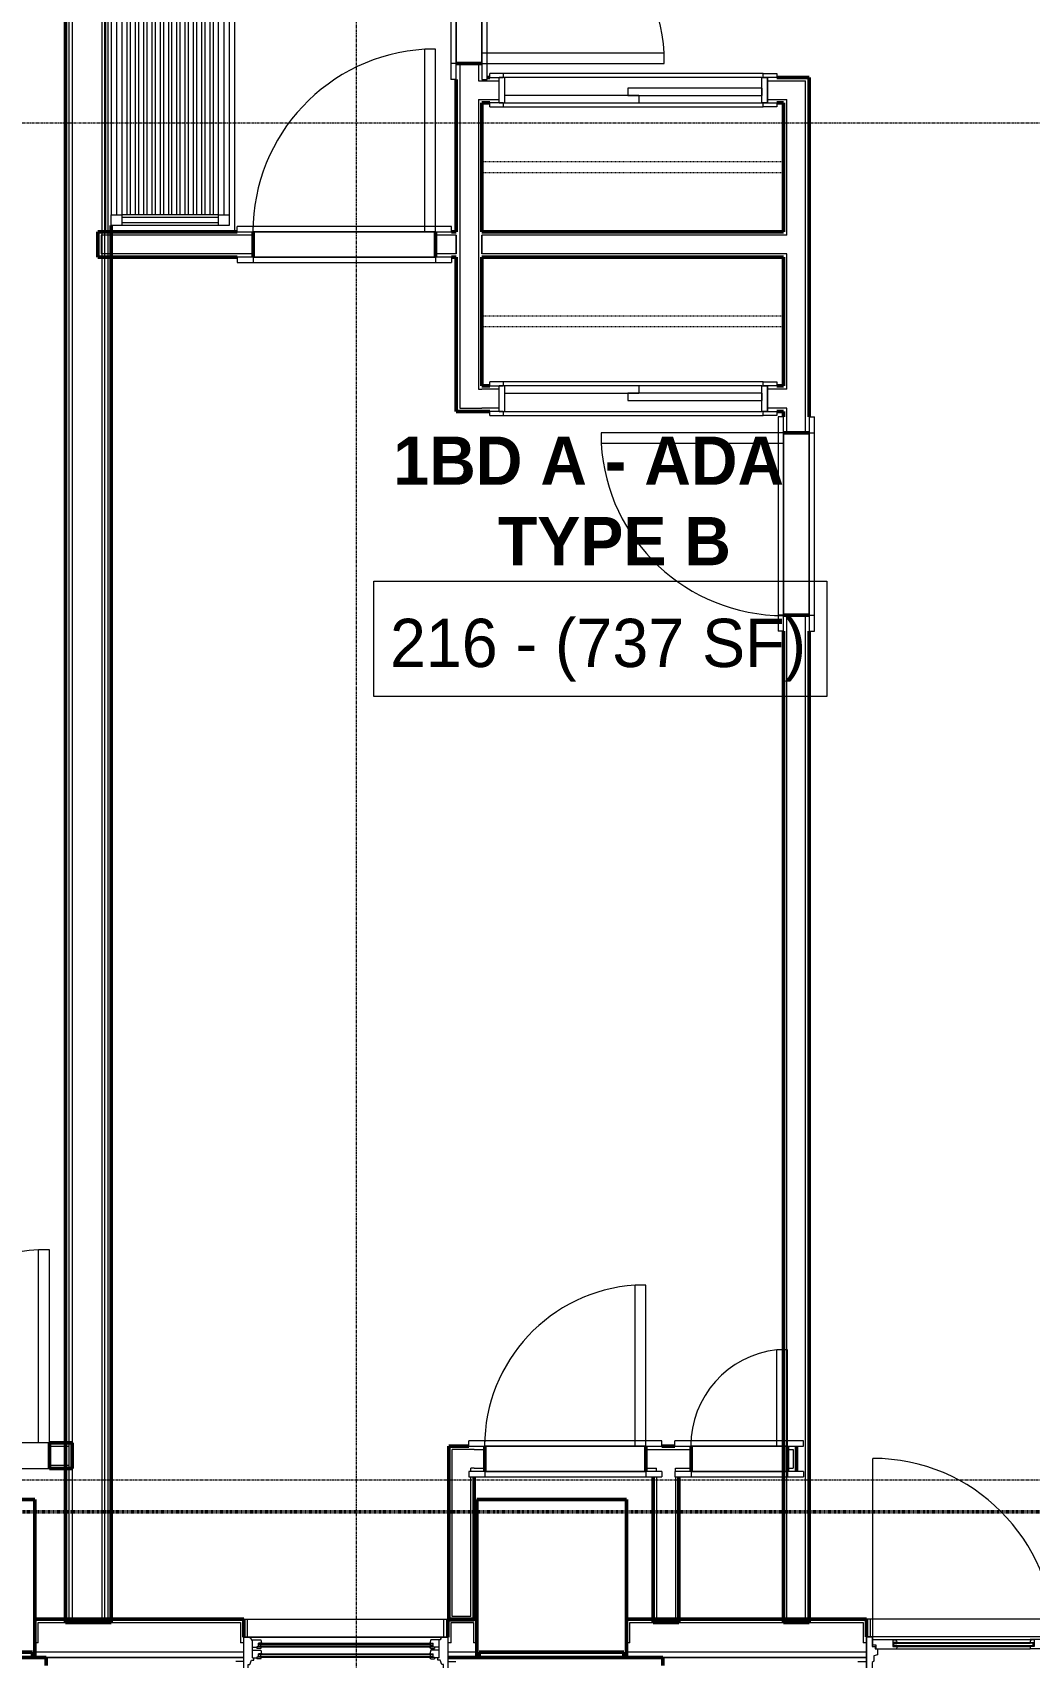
# Model space of a CAD drawing. Header units: inches. Extents: x -4218 to -1830, y 9767 to 12426.
# Drawn here: x -3214.8 to -3028.8, y 11249.1 to 11552.1 of the extents above; entities that cross this region are included whole.
import ezdxf

# ---------------------------------------------------------------- set-up
doc = ezdxf.new("R2010")
doc.units = ezdxf.units.IN
doc.header["$MEASUREMENT"] = 0
for name, pattern in [('Dash', [0.25, 0.125, -0.125]), ('Dash 1_16_', [0.125, 0.0625, -0.0625]), ('Grid Line 1_2_', [0.875, 0.5, -0.125, 0.125, -0.125])]:
    doc.linetypes.add(name, pattern=pattern)
for name, color, linetype, lineweight in [('0-1', 7, 'Continuous', 5), ('0-2', 10, 'Continuous', 9), ('A-AREA-IDEN', 2, 'Continuous', 9), ('A-DOOR-1', 10, 'Continuous', 9), ('A-DOOR-2', 50, 'Continuous', 20), ('A-DOOR-5', 31, 'Continuous', 9), ('A-DOOR-6', 31, 'Continuous', 20), ('A-DOOR-FRAM', 31, 'Continuous', 9), ('A-DOOR-FRAM-1', 10, 'Continuous', 9), ('A-DOOR-FRAM-2', 252, 'Continuous', 9), ('A-DOOR-FRAM-4', 31, 'Continuous', 20), ('A-DOOR-GLAZ', 31, 'Continuous', 9), ('A-GENM', 5, 'Continuous', 9), ('A-GENM-6', 5, 'Continuous', 50), ('A-GLAZ-1', 151, 'Continuous', 9), ('A-GLAZ-2', 151, 'Continuous', 20), ('A-WALL', 113, 'Continuous', 13), ('A-WALL-1', 7, 'Continuous', 50), ('A-WALL-2', 250, 'Continuous', 13), ('A-WALL-3', 10, 'Continuous', 9), ('A-WALL-4', 252, 'Continuous', 9), ('A-WALL-5', 253, 'Continuous', 9), ('A-WALL-7', 113, 'Continuous', 9), ('A-WALL-8', 113, 'Continuous', 50), ('C-PROP-LINE-1', 91, 'Dash 1_16_', 50), ('I-WALL-1', 7, 'Continuous', 50), ('Q-CASE-1', 252, 'Continuous', 9), ('Q-CASE-2', 10, 'Continuous', 9), ('Q-CASE-HDLN-1', 10, 'Dash', 9), ('Q-CASE-HDLN-2', 252, 'Dash', 9), ('S-GRID-1', 1, 'Grid Line 1_2_', 9)]:
    doc.layers.add(name, color=color, linetype=linetype, lineweight=lineweight)
doc.styles.add('Century Gothic', font='ufonts.com_century-gothic.ttf', dxfattribs={"height": 9})
doc.styles.add('Century Gothic_B', font='GOTHICB.TTF', dxfattribs={"height": 9})

# ---------------------------------------------------------------- blocks, each defined once
blk = doc.blocks.new('SWING - SINGLE - FLUSH - 2-10 x 6-8 - PRIVACY-3199407-BACKGROUND - RCP - 2ND FLOOR')
at = {"layer": 'A-DOOR-1'}
blk.add_arc((17, 2.37), 34.07, 93.3657, 180, dxfattribs=at)
at = {"layer": 'A-DOOR-2'}
for p, q in [((15, 2.37), (15, 36.38)), ((17, 36.38), (15, 36.38)), ((17, 2.37), (17, 36.38)), ((17, 2.37), (15, 2.37))]:
    blk.add_line(p, q, dxfattribs=at)
at = {"layer": 'A-DOOR-FRAM-1'}
for p, q in [((-17, 3.37), (-20, 3.37)), ((-20, 2.37), (-20, 3.37)), ((17, 3.37), (-17, 3.37)), ((-17, 2.37), (-17, 3.37)), ((20, 3.37), (17, 3.37)), ((17, 2.37), (17, 3.37)), ((20, 2.37), (20, 3.37)), ((-20, 2.37), (-17, 2.37)), ((-17, 2.37), (17, 2.37)), ((17, 2.37), (20, 2.37)), ((-17, -2.38), (-20, -2.38)), ((-20, -2.38), (-20, -3.38)), ((17, -2.38), (-17, -2.38)), ((-17, -2.38), (-17, -3.38)), ((20, -2.38), (17, -2.38)), ((17, -2.38), (17, -3.38)), ((20, -2.38), (20, -3.38)), ((-20, -3.38), (-17, -3.38)), ((-17, -3.38), (17, -3.38)), ((17, -3.38), (20, -3.38))]:
    blk.add_line(p, q, dxfattribs=at)
blk = doc.blocks.new('SLIDING - FLUSH - 4-0 x 6-8-3203584-BACKGROUND - RCP - 2ND FLOOR')
at = {"layer": 'A-DOOR-1'}
for p, q in [((-26.75, 2.25), (-26.75, 3)), ((-24.25, 3), (-26.75, 3)), ((-26.75, 2.25), (-24.25, 2.25)), ((24.25, 3), (-24.25, 3)), ((-24.25, 3), (-24.25, 2.25)), ((1, 2.25), (-24, 2.25)), ((-24, 2.25), (-24, 0.88)), ((-24, 0.88), (1, 0.88)), ((24, 0.88), (-1, 0.88)), ((-1, 0.88), (-1, -0.5)), ((1, 2.25), (1, 0.88)), ((24, 0.88), (24, -0.5)), ((24.25, 2.25), (24.25, 3)), ((24.25, 3), (26.75, 3)), ((26.75, 2.25), (24.25, 2.25)), ((26.75, 3), (26.75, 2.25)), ((-26.75, -3.25), (-26.75, -2.5)), ((-24.25, -2.5), (-26.75, -2.5)), ((-24.25, -2.5), (-24.25, -3.25)), ((-1, -0.5), (24, -0.5)), ((24.25, -2.5), (26.75, -2.5)), ((24.25, -3.25), (24.25, -2.5)), ((26.75, -2.5), (26.75, -3.25)), ((-26.75, -3.25), (-24.25, -3.25)), ((-24.25, -3.25), (24.25, -3.25)), ((26.75, -3.25), (24.25, -3.25))]:
    blk.add_line(p, q, dxfattribs=at)
at = {"layer": 'A-DOOR-FRAM-1'}
for p, q in [((-24, 2.25), (-25, 2.25)), ((-25, -2.5), (-25, 2.25)), ((-24, 2.25), (-24, -2.5)), ((24, 2.25), (1, 2.25)), ((24, -2.5), (24, 2.25)), ((24, 2.25), (25, 2.25)), ((25, 2.25), (25, -2.5)), ((-25, -2.5), (-24, -2.5)), ((-24, -2.5), (24, -2.5)), ((25, -2.5), (24, -2.5))]:
    blk.add_line(p, q, dxfattribs=at)
blk = doc.blocks.new('OD_CW_Closet - OD_CW_Closet-3086221-BACKGROUND - RCP - 2ND FLOOR')
at = {"layer": 'Q-CASE-HDLN-1'}
for p, q in [((0.74, -11), (57.01, -11)), ((0.74, -13), (57.01, -13)), ((27.75, -24), (4.75, -24))]:
    blk.add_line(p, q, dxfattribs=at)
at = {"layer": 'Q-CASE-HDLN-2'}
for p, q in [((0.74, -24), (0.74, 0)), ((0.74, 0), (57.01, 0)), ((57.01, 0), (57.01, -24)), ((2, -24), (0.74, -24)), ((4.75, -24), (4.5, -24)), ((57.01, -24), (55.5, -24))]:
    blk.add_line(p, q, dxfattribs=at)
blk = doc.blocks.new('OD_CW_Closet - OD_CW_Closet-V4-BACKGROUND - RCP - 2ND FLOOR')
at = {"layer": 'Q-CASE-HDLN-1'}
for p, q in [((4.75, 0), (27.75, 0)), ((0.74, -11), (57.01, -11)), ((0.74, -13), (57.01, -13))]:
    blk.add_line(p, q, dxfattribs=at)
at = {"layer": 'Q-CASE-HDLN-2'}
for p, q in [((0.74, -24), (0.74, 0)), ((0.74, 0), (2, 0)), ((55.5, 0), (57.01, 0)), ((57.01, 0), (57.01, -24)), ((57.01, -24), (0.74, -24))]:
    blk.add_line(p, q, dxfattribs=at)
blk = doc.blocks.new('SLIDING - FLUSH - 4-0 x 6-8-3203583-BACKGROUND - RCP - 2ND FLOOR')
at = {"layer": 'A-DOOR-1'}
for p, q in [((-26.75, 2.5), (-26.75, 3.25)), ((-24.25, 3.25), (-26.75, 3.25)), ((24.25, 3.25), (-24.25, 3.25)), ((-24.25, 3.25), (-24.25, 2.5)), ((24.25, 2.5), (24.25, 3.25)), ((24.25, 3.25), (26.75, 3.25)), ((26.75, 3.25), (26.75, 2.5)), ((-26.75, 2.5), (-24.25, 2.5)), ((24, 0.5), (-1, 0.5)), ((-1, 0.5), (-1, -0.88)), ((24, 0.5), (24, -0.88)), ((26.75, 2.5), (24.25, 2.5)), ((-26.75, -3), (-26.75, -2.25)), ((-24.25, -2.25), (-26.75, -2.25)), ((-26.75, -3), (-24.25, -3)), ((-24.25, -2.25), (-24.25, -3)), ((-24.25, -3), (24.25, -3)), ((1, -0.88), (-24, -0.88)), ((-24, -0.88), (-24, -2.25)), ((-24, -2.25), (1, -2.25)), ((-1, -0.88), (24, -0.88)), ((1, -0.88), (1, -2.25)), ((24.25, -2.25), (26.75, -2.25)), ((24.25, -3), (24.25, -2.25)), ((26.75, -3), (24.25, -3)), ((26.75, -2.25), (26.75, -3))]:
    blk.add_line(p, q, dxfattribs=at)
at = {"layer": 'A-DOOR-FRAM-1'}
for p, q in [((-25, -2.25), (-25, 2.5)), ((-24, 2.5), (-25, 2.5)), ((24, 2.5), (-24, 2.5)), ((-24, 2.5), (-24, -2.25)), ((24, -2.25), (24, 2.5)), ((24, 2.5), (25, 2.5)), ((25, 2.5), (25, -2.25)), ((-25, -2.25), (-24, -2.25)), ((1, -2.25), (24, -2.25)), ((25, -2.25), (24, -2.25))]:
    blk.add_line(p, q, dxfattribs=at)
blk = doc.blocks.new('SWING - SINGLE - FLUSH - 30_ x 80_ - MAGIC PAK DOOR - ACOUSTICAL SEAL-3199413-BACKGROUND - RCP - 2ND FLOOR')
at = {"layer": 'A-DOOR-1'}
blk.add_arc((15, 2.375), 30.067, 93.81407, 180, dxfattribs=at)
at = {"layer": 'A-DOOR-2'}
for p, q in [((13, 2.375), (13, 32.375)), ((15, 32.375), (13, 32.375)), ((15, 2.375), (15, 32.375)), ((15, 2.375), (13, 2.375))]:
    blk.add_line(p, q, dxfattribs=at)
at = {"layer": 'A-DOOR-FRAM-1'}
for p, q in [((-15, 3.375), (-18, 3.375)), ((-18, 2.375), (-18, 3.375)), ((15, 3.375), (-15, 3.375)), ((-15, 2.375), (-15, 3.375)), ((18, 3.375), (15, 3.375)), ((15, 2.375), (15, 3.375)), ((18, 2.375), (18, 3.375)), ((-18, 2.375), (-15, 2.375)), ((-15, 2.375), (15, 2.375)), ((15, 2.375), (18, 2.375)), ((-15, -2.375), (-18, -2.375)), ((-18, -2.375), (-18, -3.375)), ((15, -2.375), (-15, -2.375)), ((-15, -2.375), (-15, -3.375)), ((18, -2.375), (15, -2.375)), ((15, -2.375), (15, -3.375)), ((18, -2.375), (18, -3.375)), ((-18, -3.375), (-15, -3.375)), ((-15, -3.375), (15, -3.375)), ((15, -3.375), (18, -3.375))]:
    blk.add_line(p, q, dxfattribs=at)
blk = doc.blocks.new('SWING - SINGLE - FLUSH - 1-6 X 6-8 PASSAGE-3199417-BACKGROUND - RCP - 2ND FLOOR')
at = {"layer": 'A-DOOR-1'}
blk.add_arc((9, 2.37), 18.07, 96.3558, 180, dxfattribs=at)
at = {"layer": 'A-DOOR-2'}
for p, q in [((7, 2.37), (7, 20.33)), ((9, 20.33), (7, 20.33)), ((9, 2.37), (9, 20.33)), ((9, 2.37), (7, 2.37))]:
    blk.add_line(p, q, dxfattribs=at)
at = {"layer": 'A-DOOR-FRAM-1'}
for p, q in [((-9, 3.37), (-12, 3.37)), ((-12, 2.37), (-12, 3.37)), ((8.25, 3.37), (-9, 3.37)), ((-9, 2.37), (-9, 3.37)), ((12, 3.37), (9, 3.37)), ((9, 2.37), (9, 3.37)), ((12, 2.37), (12, 3.37)), ((-12, 2.37), (-9, 2.37)), ((-9, 2.37), (8.25, 2.37)), ((9, 2.37), (12, 2.37)), ((-9, -2.38), (-12, -2.38)), ((-12, -2.38), (-12, -3.38)), ((8.25, -2.38), (-9, -2.38)), ((-9, -2.38), (-9, -3.38)), ((12, -2.38), (9, -2.38)), ((9, -2.38), (9, -3.38)), ((12, -2.38), (12, -3.38)), ((-12, -3.38), (-9, -3.38)), ((-9, -3.38), (8.25, -3.38)), ((9, -3.38), (12, -3.38))]:
    blk.add_line(p, q, dxfattribs=at)
at = {"layer": 'A-DOOR-FRAM-2'}
for p, q in [((9, 3.37), (8.25, 3.37)), ((8.25, 2.37), (9, 2.37)), ((9, -2.38), (8.25, -2.38)), ((8.25, -3.38), (9, -3.38))]:
    blk.add_line(p, q, dxfattribs=at)
blk = doc.blocks.new('Bath Vanity - Bath Vanity 60_-V79-BACKGROUND - RCP - 2ND FLOOR')
at = {"layer": 'Q-CASE-1'}
for p, q in [((-29.26, 0), (-29.26, 1)), ((30.74, 1), (30.74, 0)), ((30.74, 0), (-29.26, 0))]:
    blk.add_line(p, q, dxfattribs=at)
at = {"layer": 'Q-CASE-2'}
for p, q in [((-29.26, 1), (-29.26, 24)), ((-29.26, 24), (30.74, 24)), ((-28.26, 21), (-28.26, 23)), ((-28.26, 23), (-26.26, 23)), ((-26.26, 23), (27.74, 23)), ((-26.26, 23), (-26.26, 21)), ((-26.26, 22), (27.74, 22)), ((27.74, 21), (27.74, 23)), ((27.74, 23), (29.74, 23)), ((29.74, 23), (29.74, 21)), ((30.74, 24), (30.74, 1)), ((-28.26, 21), (-28.26, 3)), ((-26.26, 21), (-28.26, 21)), ((-27.76, 21), (-27.76, 3)), ((-26.76, 21), (-26.76, 3)), ((27.74, 21), (-26.26, 21)), ((-26.26, 21), (-26.26, 3)), ((-26.26, 20), (27.74, 20)), ((27.74, 19.45), (-26.26, 19.45)), ((-26.26, 18.45), (27.74, 18.45)), ((27.74, 21), (27.74, 3)), ((29.74, 21), (27.74, 21)), ((28.24, 21), (28.24, 3)), ((29.24, 21), (29.24, 3)), ((29.74, 21), (29.74, 3)), ((27.74, 17.91), (-26.26, 17.91)), ((-26.26, 16.91), (27.74, 16.91)), ((27.74, 16.36), (-26.26, 16.36)), ((-26.26, 15.36), (27.74, 15.36)), ((27.74, 14.82), (-26.26, 14.82)), ((-26.26, 13.82), (27.74, 13.82)), ((27.74, 13.27), (-26.26, 13.27)), ((-26.26, 12.27), (27.74, 12.27)), ((27.74, 11.73), (-26.26, 11.73)), ((-26.26, 10.73), (27.74, 10.73)), ((27.74, 10.18), (-26.26, 10.18)), ((-26.26, 9.18), (27.74, 9.18)), ((27.74, 8.64), (-26.26, 8.64)), ((-26.26, 7.64), (27.74, 7.64)), ((27.74, 7.09), (-26.26, 7.09)), ((-26.26, 6.09), (27.74, 6.09)), ((27.74, 5.55), (-26.26, 5.55)), ((-26.26, 4.55), (27.74, 4.55)), ((27.74, 4), (-26.26, 4)), ((-28.26, 1), (-28.26, 3)), ((-28.26, 3), (-26.26, 3)), ((-26.26, 1), (-28.26, 1)), ((-26.26, 3), (27.74, 3)), ((-26.26, 3), (-26.26, 1)), ((-26.26, 2), (27.74, 2)), ((-26.26, 1), (27.74, 1)), ((27.74, 1), (27.74, 3)), ((27.74, 3), (29.74, 3)), ((29.74, 1), (27.74, 1)), ((29.74, 3), (29.74, 1))]:
    blk.add_line(p, q, dxfattribs=at)
blk = doc.blocks.new('SWING - SINGLE - FLUSH - 36_ x 80_ - OFFSET PIVOT DOOR AT MAGIC PAK AND WASHER_DRYER-3199414-BACKGROUND - RCP - 2ND FLOOR')
at = {"layer": 'A-DOOR-1'}
blk.add_arc((18, 2.37), 36.07, 93.1789, 180, dxfattribs=at)
at = {"layer": 'A-DOOR-2'}
for p, q in [((16, 2.37), (16, 38.39)), ((18, 38.39), (16, 38.39)), ((18, 2.37), (18, 38.39)), ((18, 2.37), (16, 2.37))]:
    blk.add_line(p, q, dxfattribs=at)
blk = doc.blocks.new('CTR - 1st Phase - Unit Layouts_rvt-1-BACKGROUND - RCP - 2ND FLOOR')
at = {"layer": 'A-WALL-1'}
for p, q in [((-3135.7, 11546.31), (-3130.95, 11546.31)), ((-3135.7, 11514.94), (-3135.7, 11543.31)), ((-3129.95, 11543.69), (-3129.44, 11543.69)), ((-3075.94, 11543.69), (-3069.92, 11543.69)), ((-3069.92, 11543.69), (-3069.92, 11543.06)), ((-3069.92, 11543.06), (-3069.92, 11538.94)), ((-3129.44, 11538.94), (-3130.95, 11538.94)), ((-3130.95, 11538.94), (-3130.95, 11514.94)), ((-3074.67, 11538.94), (-3075.94, 11538.94)), ((-3074.67, 11514.94), (-3074.67, 11538.94)), ((-3069.92, 11538.94), (-3069.92, 11480.44)), ((-3202.57, 11514.94), (-3176.57, 11514.94)), ((-3202.57, 11514.31), (-3202.57, 11514.94)), ((-3202.57, 11510.81), (-3202.57, 11514.31)), ((-3173.57, 11514.94), (-3173.57, 11510.19)), ((-3139.57, 11510.19), (-3139.57, 11514.94)), ((-3136.57, 11514.94), (-3135.7, 11514.94)), ((-3130.95, 11514.94), (-3074.67, 11514.94)), ((-3202.57, 11510.19), (-3202.57, 11510.81)), ((-3176.57, 11510.19), (-3202.57, 11510.19)), ((-3135.7, 11510.19), (-3136.57, 11510.19)), ((-3135.7, 11481.44), (-3135.7, 11510.19)), ((-3130.95, 11510.19), (-3130.95, 11486.19)), ((-3074.67, 11510.19), (-3130.95, 11510.19)), ((-3074.67, 11486.19), (-3074.67, 11510.19)), ((-3130.95, 11486.19), (-3129.44, 11486.19)), ((-3075.94, 11486.19), (-3074.67, 11486.19)), ((-3135.07, 11481.44), (-3135.7, 11481.44)), ((-3130.95, 11481.44), (-3135.07, 11481.44)), ((-3129.44, 11481.44), (-3130.95, 11481.44)), ((-3074.67, 11481.44), (-3075.94, 11481.44)), ((-3074.67, 11480.44), (-3074.67, 11481.44)), ((-3069.92, 11477.44), (-3074.67, 11477.44)), ((-3074.67, 11443.44), (-3069.92, 11443.44)), ((-3074.67, 11255.64), (-3074.67, 11440.44)), ((-3069.92, 11440.44), (-3069.92, 11255.64)), ((-3211.6, 11284.39), (-3211.6, 11289.14)), ((-3211.6, 11289.14), (-3207.32, 11289.14)), ((-3207.32, 11289.14), (-3207.32, 11288.51)), ((-3207.32, 11288.51), (-3207.32, 11285.01)), ((-3137.12, 11256.16), (-3137.12, 11288.54)), ((-3137.12, 11288.54), (-3136.5, 11288.54)), ((-3136.5, 11288.54), (-3133.36, 11288.54)), ((-3130.36, 11288.54), (-3130.36, 11283.79)), ((-3100.36, 11283.79), (-3100.36, 11288.54)), ((-3097.36, 11288.54), (-3094.92, 11288.54)), ((-3091.92, 11288.54), (-3091.92, 11283.79)), ((-3073.92, 11283.79), (-3073.92, 11288.54)), ((-3072.24, 11288.54), (-3072.24, 11287.91)), ((-3207.32, 11285.01), (-3207.32, 11284.39)), ((-3072.24, 11287.91), (-3072.24, 11284.41)), ((-3207.32, 11284.39), (-3211.6, 11284.39)), ((-3132.37, 11282.79), (-3132.37, 11256.16)), ((-3098.98, 11255.64), (-3098.98, 11282.79)), ((-3094.23, 11282.79), (-3094.23, 11255.64)), ((-3072.24, 11284.41), (-3072.24, 11283.79)), ((-3136.5, 11256.16), (-3137.12, 11256.16)), ((-3133, 11256.16), (-3136.5, 11256.16)), ((-3132.37, 11256.16), (-3133, 11256.16)), ((-3098.35, 11255.64), (-3098.98, 11255.64)), ((-3094.85, 11255.64), (-3098.35, 11255.64)), ((-3094.23, 11255.64), (-3094.85, 11255.64)), ((-3074.05, 11255.64), (-3074.67, 11255.64)), ((-3070.55, 11255.64), (-3074.05, 11255.64)), ((-3069.92, 11255.64), (-3070.55, 11255.64))]:
    blk.add_line(p, q, dxfattribs=at)
at = {"layer": 'A-WALL-2'}
for p, q in [((-3135.07, 11546.31), (-3135.07, 11482.06)), ((-3131.57, 11546.31), (-3131.57, 11543.06)), ((-3131.57, 11543.06), (-3130.95, 11543.06)), ((-3130.95, 11543.06), (-3127.69, 11543.06)), ((-3077.69, 11543.06), (-3070.55, 11543.06)), ((-3070.55, 11539.56), (-3070.55, 11543.06)), ((-3131.57, 11539.56), (-3130.95, 11539.56)), ((-3131.57, 11539.56), (-3131.57, 11485.56)), ((-3130.95, 11539.56), (-3127.69, 11539.56)), ((-3077.69, 11539.56), (-3074.05, 11539.56)), ((-3074.05, 11538.94), (-3074.05, 11539.56)), ((-3070.55, 11538.94), (-3070.55, 11539.56)), ((-3074.05, 11514.31), (-3074.05, 11538.94)), ((-3070.55, 11477.44), (-3070.55, 11538.94)), ((-3173.57, 11514.31), (-3201.95, 11514.31)), ((-3201.95, 11514.31), (-3201.95, 11510.81)), ((-3135.7, 11514.31), (-3139.57, 11514.31)), ((-3135.7, 11510.81), (-3135.7, 11514.31)), ((-3135.7, 11514.31), (-3135.7, 11510.81)), ((-3130.95, 11514.31), (-3130.95, 11510.81)), ((-3074.67, 11514.31), (-3130.95, 11514.31)), ((-3130.95, 11510.81), (-3130.95, 11514.31)), ((-3074.05, 11514.31), (-3074.67, 11514.31)), ((-3173.57, 11510.81), (-3201.95, 11510.81)), ((-3135.7, 11510.81), (-3139.57, 11510.81)), ((-3074.67, 11510.81), (-3130.95, 11510.81)), ((-3074.05, 11510.81), (-3074.67, 11510.81)), ((-3074.05, 11485.56), (-3074.05, 11510.81)), ((-3131.57, 11485.56), (-3130.95, 11485.56)), ((-3127.69, 11485.56), (-3130.95, 11485.56)), ((-3074.67, 11485.56), (-3077.69, 11485.56)), ((-3074.05, 11485.56), (-3074.67, 11485.56)), ((-3135.07, 11482.06), (-3131.57, 11482.06)), ((-3131.57, 11482.06), (-3130.95, 11482.06)), ((-3127.69, 11482.06), (-3130.95, 11482.06)), ((-3074.67, 11482.06), (-3077.69, 11482.06)), ((-3074.05, 11482.06), (-3074.67, 11482.06)), ((-3074.05, 11477.44), (-3074.05, 11482.06)), ((-3074.05, 11256.26), (-3074.05, 11443.44)), ((-3070.55, 11256.26), (-3070.55, 11443.44)), ((-3211.6, 11288.51), (-3207.95, 11288.51)), ((-3207.95, 11288.51), (-3207.95, 11285.01)), ((-3211.6, 11285.01), (-3207.95, 11285.01)), ((-3136.5, 11256.79), (-3136.5, 11287.91)), ((-3133, 11287.91), (-3136.5, 11287.91)), ((-3132.37, 11287.91), (-3133, 11287.91)), ((-3132.37, 11287.91), (-3130.36, 11287.91)), ((-3100.36, 11287.91), (-3091.92, 11287.91)), ((-3073.92, 11287.91), (-3072.86, 11287.91)), ((-3072.86, 11287.91), (-3072.86, 11284.41)), ((-3133, 11283.79), (-3133, 11284.41)), ((-3132.37, 11284.41), (-3133, 11284.41)), ((-3133, 11256.79), (-3133, 11282.79)), ((-3132.37, 11284.41), (-3130.36, 11284.41)), ((-3100.36, 11284.41), (-3098.35, 11284.41)), ((-3098.35, 11283.79), (-3098.35, 11284.41)), ((-3098.35, 11282.79), (-3098.35, 11256.26)), ((-3094.85, 11284.41), (-3091.92, 11284.41)), ((-3094.85, 11283.79), (-3094.85, 11284.41)), ((-3094.85, 11282.79), (-3094.85, 11256.26)), ((-3073.92, 11284.41), (-3072.86, 11284.41)), ((-3133, 11256.79), (-3136.5, 11256.79)), ((-3094.85, 11256.26), (-3098.35, 11256.26)), ((-3070.55, 11256.26), (-3074.05, 11256.26))]:
    blk.add_line(p, q, dxfattribs=at)
at = {"layer": 'A-WALL-3'}
for p, q in [((-3135.7, 11580.31), (-3135.7, 11546.31)), ((-3130.95, 11546.31), (-3130.95, 11580.31)), ((-3139.57, 11514.94), (-3173.57, 11514.94)), ((-3173.57, 11510.19), (-3139.57, 11510.19)), ((-3074.67, 11477.44), (-3074.67, 11443.44)), ((-3069.92, 11443.44), (-3069.92, 11477.44)), ((-3211.6, 11289.14), (-3242.85, 11289.14)), ((-3100.36, 11288.54), (-3130.36, 11288.54)), ((-3074.67, 11288.54), (-3091.92, 11288.54)), ((-3242.85, 11284.39), (-3211.6, 11284.39)), ((-3130.36, 11283.79), (-3100.36, 11283.79)), ((-3091.92, 11283.79), (-3074.67, 11283.79))]:
    blk.add_line(p, q, dxfattribs=at)
at = {"layer": 'A-WALL-4'}
for p, q in [((-3135.7, 11546.31), (-3130.95, 11546.31)), ((-3173.57, 11510.19), (-3173.57, 11514.94)), ((-3139.57, 11510.19), (-3139.57, 11514.94)), ((-3069.92, 11477.44), (-3074.67, 11477.44)), ((-3069.92, 11443.44), (-3074.67, 11443.44)), ((-3211.6, 11284.39), (-3211.6, 11289.14)), ((-3130.36, 11283.79), (-3130.36, 11288.54)), ((-3100.36, 11283.79), (-3100.36, 11288.54)), ((-3091.92, 11283.79), (-3091.92, 11288.54)), ((-3073.92, 11288.54), (-3074.67, 11288.54)), ((-3074.67, 11283.79), (-3073.92, 11283.79))]:
    blk.add_line(p, q, dxfattribs=at)
at = {"layer": 'A-WALL-5'}
for p, q in [((-3127.69, 11538.94), (-3127.69, 11543.69)), ((-3077.69, 11538.94), (-3077.69, 11543.69)), ((-3127.69, 11481.44), (-3127.69, 11486.19)), ((-3077.69, 11481.44), (-3077.69, 11486.19)), ((-3073.92, 11283.79), (-3073.92, 11288.54))]:
    blk.add_line(p, q, dxfattribs=at)
at = {"layer": '0-2'}
for name, p, rotation in [('SWING - SINGLE - FLUSH - 2-10 x 6-8 - PRIVACY-3199407-BACKGROUND - RCP - 2ND FLOOR', (-3133.32, 11563.31), 269.9999999999873), ('Bath Vanity - Bath Vanity 60_-V79-BACKGROUND - RCP - 2ND FLOOR', (-3201.07, 11545.85), 270.0000000001745), ('OD_CW_Closet - OD_CW_Closet-3086221-BACKGROUND - RCP - 2ND FLOOR', (-3073.94, 11514.94), 180), ('OD_CW_Closet - OD_CW_Closet-V4-BACKGROUND - RCP - 2ND FLOOR', (-3073.94, 11486.19), 180), ('SWING - SINGLE - FLUSH - 2-10 x 6-8 - PRIVACY-3199407-BACKGROUND - RCP - 2ND FLOOR', (-3072.3, 11460.44), 90.00000000004655)]:
    blk.add_blockref(name, p, dxfattribs=dict(at, rotation=rotation))
for name, p in [('SWING - SINGLE - FLUSH - 2-10 x 6-8 - PRIVACY-3199407-BACKGROUND - RCP - 2ND FLOOR', (-3156.57, 11512.56)), ('SLIDING - FLUSH - 4-0 x 6-8-3203583-BACKGROUND - RCP - 2ND FLOOR', (-3102.69, 11541.19)), ('SLIDING - FLUSH - 4-0 x 6-8-3203584-BACKGROUND - RCP - 2ND FLOOR', (-3102.69, 11483.94)), ('SWING - SINGLE - FLUSH - 36_ x 80_ - OFFSET PIVOT DOOR AT MAGIC PAK AND WASHER_DRYER-3199414-BACKGROUND - RCP - 2ND FLOOR', (-3229.6, 11286.76)), ('SWING - SINGLE - FLUSH - 30_ x 80_ - MAGIC PAK DOOR - ACOUSTICAL SEAL-3199413-BACKGROUND - RCP - 2ND FLOOR', (-3115.36, 11286.16)), ('SWING - SINGLE - FLUSH - 1-6 X 6-8 PASSAGE-3199417-BACKGROUND - RCP - 2ND FLOOR', (-3082.92, 11286.16))]:
    blk.add_blockref(name, p, dxfattribs=at)
blk = doc.blocks.new('CTR - 1st Phase - Common Walls_rvt-1-BACKGROUND - RCP - 2ND FLOOR')
at = {"layer": 'A-WALL-2'}
for p, q in [((-3207.95, 11622.61), (-3207.95, 11255.64)), ((-3207.32, 11622.61), (-3207.32, 11255.64)), ((-3201.82, 11622.61), (-3201.82, 11255.64)), ((-3201.32, 11622.61), (-3201.32, 11255.64)), ((-3200.7, 11622.61), (-3200.7, 11255.64))]:
    blk.add_line(p, q, dxfattribs=at)
at = {"layer": 'I-WALL-1'}
for p, q in [((-3208.57, 11255.64), (-3208.57, 11622.61)), ((-3200.07, 11516.11), (-3200.07, 11255.64)), ((-3200.07, 11255.64), (-3208.57, 11255.64))]:
    blk.add_line(p, q, dxfattribs=at)
blk = doc.blocks.new('Basic Wall _ EXT - FIBER CEMENT - LARGE - ___-2505164-BACKGROUND - RCP - 2ND FLOOR')
at = {"layer": 'A-WALL-7'}
for p, q in [((-3214.75, 11249.14), (-3214.31, 11249.14)), ((-3212.17, 11249.14), (-3214.31, 11249.14)), ((-3214.31, 11249.14), (-3212.17, 11249.14)), ((-3175.34, 11249.14), (-3212.17, 11249.14)), ((-3212.17, 11249.14), (-3175.34, 11249.14)), ((-3131.86, 11249.14), (-3137.31, 11249.14)), ((-3137.31, 11249.14), (-3131.86, 11249.14)), ((-3131.86, 11249.14), (-3131.42, 11249.14)), ((-3131.42, 11249.14), (-3104.42, 11249.14)), ((-3104.42, 11249.14), (-3103.99, 11249.14)), ((-3097.16, 11249.14), (-3103.99, 11249.14)), ((-3103.99, 11249.14), (-3097.16, 11249.14)), ((-3059.19, 11249.14), (-3097.16, 11249.14)), ((-3097.16, 11249.14), (-3059.19, 11249.14))]:
    blk.add_line(p, q, dxfattribs=at)
blk = doc.blocks.new('Door-Inswing-Andersen-400_Series-Single - 3_ 0-1_8_ x custom height - 2ND FLOOR-2896085-BACKGROUND - RCP - 2ND FLOOR')
at = {"layer": 'A-DOOR-5'}
blk.add_line((16.87, -0.66), (16.87, -34.41), dxfattribs=at)
blk.add_arc((16.87, -0.66), 33.75, 180, 270, dxfattribs=at)
at = {"layer": 'A-DOOR-6'}
for p, q in [((-16.26, 0.42), (-16.87, 0.41)), ((-16.87, 0.41), (-16.87, -0.66)), ((-16.26, 1.06), (-16.26, 0.42)), ((-16.26, 1.06), (-12.44, 1.06)), ((-13.19, 0.66), (-12.44, 0.66)), ((-13.19, -0.66), (-13.19, 0.66)), ((-12.44, 0.75), (-12.47, 1.06)), ((12.44, 1.06), (-12.44, 1.06)), ((-12.44, 0.66), (-12.44, 0.75)), ((16.26, 1.06), (12.44, 1.06)), ((12.44, 0.75), (12.47, 1.06)), ((12.44, 0.66), (12.44, 0.75)), ((13.19, 0.66), (12.44, 0.66)), ((13.19, -0.66), (13.19, 0.66)), ((16.26, 1.06), (16.26, 0.42)), ((16.26, 0.42), (16.87, 0.41)), ((16.87, 0.41), (16.87, -0.66)), ((-16.87, -0.66), (-12.44, -0.66)), ((-12.44, -0.09), (-13.19, -0.09)), ((-13.19, -0.59), (-12.67, -0.59)), ((-13.19, -0.66), (-13.19, -0.59)), ((-12.67, -0.59), (-12.47, -0.34)), ((-12.47, -0.34), (-12.44, -0.16)), ((-12.44, -0.16), (-12.44, -0.09)), ((12.44, -0.66), (-12.44, -0.66)), ((12.44, -0.09), (13.19, -0.09)), ((12.44, -0.16), (12.44, -0.09)), ((12.47, -0.34), (12.44, -0.16)), ((16.87, -0.66), (12.44, -0.66)), ((12.67, -0.59), (12.47, -0.34)), ((13.19, -0.59), (12.67, -0.59)), ((13.19, -0.66), (13.19, -0.59))]:
    blk.add_line(p, q, dxfattribs=at)
at = {"layer": 'A-DOOR-FRAM'}
for p, q in [((-17.31, -1.13), (-17.94, -1.13)), ((-17.94, -1.13), (-17.94, -4.44)), ((-17.31, -4.44), (-17.31, -1.13)), ((17.94, -1.13), (17.31, -1.13)), ((17.31, -1.13), (17.31, -4.44)), ((17.94, -4.44), (17.94, -1.13)), ((-17.94, -4.44), (-17.31, -4.44)), ((17.31, -4.44), (17.94, -4.44))]:
    blk.add_line(p, q, dxfattribs=at)
at = {"layer": 'A-DOOR-FRAM-4'}
for p, q in [((-19.69, 3.44), (-18.06, 3.44)), ((18.06, 5.09), (-18.06, 5.09)), ((-18.06, 5.09), (-18.06, -1.13)), ((-18.06, 4.75), (-18.06, -1.13)), ((-18.06, 4.75), (-17.03, 4.75)), ((-17.03, 3.63), (-17.03, 4.75)), ((-16.69, 3.39), (-17.03, 3.63)), ((-16.69, 2.39), (-16.69, 3.39)), ((16.69, 3.39), (17.03, 3.63)), ((16.69, 2.39), (16.69, 3.39)), ((17.03, 3.63), (17.03, 4.75)), ((18.06, 4.75), (17.03, 4.75)), ((18.06, -1.13), (18.06, 5.09)), ((18.06, 4.75), (18.06, -1.13)), ((19.69, 3.44), (18.06, 3.44)), ((-17.03, 0.66), (-16.45, 0.66)), ((-17.03, -1.13), (-17.03, 0.66)), ((-16, 2.23), (-16.69, 2.39)), ((-16.45, 0.66), (-16.45, 1.09)), ((-16.45, 1.09), (-16, 1.09)), ((-16, 1.09), (-16, 2.23)), ((16, 2.23), (16.69, 2.39)), ((16, 1.09), (16, 2.23)), ((16.45, 1.09), (16, 1.09)), ((16.45, 0.66), (16.45, 1.09)), ((17.03, 0.66), (16.45, 0.66)), ((17.03, -1.13), (17.03, 0.66)), ((-17.69, -1.13), (-18.06, -1.13)), ((-18.06, -1.13), (18.06, -1.13)), ((-18.06, -1.13), (-17.03, -1.13)), ((18.06, -1.13), (17.03, -1.13))]:
    blk.add_line(p, q, dxfattribs=at)
at = {"layer": 'A-DOOR-GLAZ'}
for p, q in [((-12.44, 0.5), (-13.19, 0.5)), ((-13.19, 0.06), (-12.44, 0.06)), ((-12.98, 0.5), (-12.98, 0.06)), ((12.44, 0.66), (-12.44, 0.66)), ((12.44, 0.5), (-12.44, 0.5)), ((12.44, 0.06), (-12.44, 0.06)), ((12.44, 0.5), (13.19, 0.5)), ((13.19, 0.06), (12.44, 0.06)), ((12.98, 0.5), (12.98, 0.06)), ((12.44, -0.09), (-12.44, -0.09))]:
    blk.add_line(p, q, dxfattribs=at)
blk = doc.blocks.new('V-Series_EWC4_SPVU_RFA_2015 - 2ND AND 3RD FLOOR-2226480-BACKGROUND - RCP - 2ND FLOOR')
at = {"layer": 'A-GENM-6'}
for p, q in [((-3858.97, 11734.83), (-3858.97, 11735.26)), ((-3858.97, 11735.26), (-3829.54, 11735.26)), ((-3858.97, 11734.33), (-3858.97, 11734.83)), ((-3858.97, 11734.83), (-3857.97, 11734.83)), ((-3857.97, 11734.83), (-3858.97, 11734.83)), ((-3858.97, 11708.33), (-3858.97, 11734.33)), ((-3857.97, 11734.83), (-3857.97, 11734.33)), ((-3857.97, 11707.83), (-3857.97, 11734.83)), ((-3857.97, 11734.33), (-3857.97, 11708.33)), ((-3829.54, 11735.26), (-3829.54, 11707.39)), ((-3858.97, 11707.83), (-3858.97, 11708.33)), ((-3857.97, 11707.83), (-3858.97, 11707.83)), ((-3858.97, 11707.39), (-3858.97, 11707.83)), ((-3858.97, 11707.83), (-3857.97, 11707.83)), ((-3829.54, 11707.39), (-3858.97, 11707.39)), ((-3857.97, 11708.33), (-3857.97, 11707.83))]:
    blk.add_line(p, q, dxfattribs=at)
blk = doc.blocks.new('Window-Double_Hung-Andersen-400_Series-Tilt_Wash - DOUBLE HUNG - REVERSE COTTAGE - 2ND FLOOR-V121-BACKGROUND - RCP - 2ND FLOOR')
at = {"layer": 'A-GLAZ-1'}
for p, q in [((-19.01, 3.94), (-19.01, 2.44)), ((-18.95, 3.94), (-19.01, 3.94)), ((-18.95, 4.44), (18.95, 4.44)), ((-18.95, 1.06), (-18.95, 4.44)), ((-18.32, 1.06), (-18.32, 4.44)), ((18.32, 1.06), (18.32, 4.44)), ((18.95, 4.44), (18.95, 1.06)), ((19.01, 3.94), (18.95, 3.94)), ((19.01, 2.44), (19.01, 3.94)), ((-18.95, 2.44), (-19.01, 2.44)), ((18.95, 1.06), (-18.95, 1.06)), ((19.01, 2.44), (18.95, 2.44)), ((-16.29, -0.19), (-15.7, -0.19)), ((-16.29, -0.56), (-15.7, -0.56)), ((-16.29, -2.13), (-15.7, -2.13)), ((-16.29, -2.5), (-15.7, -2.5)), ((-15.82, -0.56), (-15.82, -0.19)), ((-15.82, -2.5), (-15.82, -2.13)), ((-15.7, -0.06), (15.7, -0.06)), ((-15.7, -0.19), (15.7, -0.19)), ((-15.7, -0.56), (15.7, -0.56)), ((-15.7, -0.69), (15.7, -0.69)), ((-15.7, -2), (15.7, -2)), ((-15.7, -2.13), (15.7, -2.13)), ((-15.7, -2.5), (15.7, -2.5)), ((-15.7, -2.63), (15.7, -2.63)), ((16.29, -0.19), (15.7, -0.19)), ((16.29, -0.56), (15.7, -0.56)), ((16.29, -2.13), (15.7, -2.13)), ((16.29, -2.5), (15.7, -2.5)), ((15.82, -0.56), (15.82, -0.19)), ((15.82, -2.5), (15.82, -2.13))]:
    blk.add_line(p, q, dxfattribs=at)
at = {"layer": 'A-GLAZ-2'}
for p, q in [((-19.01, 1.06), (19.01, 1.06)), ((-19.01, -4.81), (-19.01, 1.06)), ((-17.67, 0.78), (-18, 1.06)), ((-17.67, 0.78), (-17.67, 0.56)), ((-17.67, 0.56), (-15.86, 0.56)), ((-17.42, -2.75), (-17.42, 0.56)), ((-15.86, 0.56), (-15.7, -0.06)), ((15.86, 0.56), (15.7, -0.06)), ((17.67, 0.56), (15.86, 0.56)), ((17.42, -2.75), (17.42, 0.56)), ((17.67, 0.78), (18, 1.06)), ((17.67, 0.78), (17.67, 0.56)), ((19.01, 1.06), (19.01, -4.81)), ((-17.42, -0.81), (-16.57, -0.81)), ((-17.42, -1.37), (-15.86, -1.37)), ((-17.42, -2.75), (-16.57, -2.75)), ((-17.14, -3.19), (-17.14, -2.75)), ((-16.57, -0.69), (-16.57, -1.03)), ((-15.7, -0.69), (-16.57, -0.69)), ((-15.86, -1.03), (-16.57, -1.03)), ((-16.57, -2.63), (-16.57, -2.97)), ((-15.7, -2.63), (-16.57, -2.63)), ((-15.86, -2.97), (-16.57, -2.97)), ((-16.29, -0.69), (-16.29, -0.06)), ((-15.7, -0.06), (-16.29, -0.06)), ((-16.29, -2.63), (-16.29, -2)), ((-15.7, -2), (-16.29, -2)), ((-15.86, -1.03), (-15.7, -0.69)), ((-15.86, -1.37), (-15.7, -2)), ((-15.86, -2.97), (-15.7, -2.63)), ((15.7, -0.06), (16.29, -0.06)), ((15.86, -1.03), (15.7, -0.69)), ((15.7, -0.69), (16.57, -0.69)), ((15.86, -1.37), (15.7, -2)), ((15.7, -2), (16.29, -2)), ((15.86, -2.97), (15.7, -2.63)), ((15.7, -2.63), (16.57, -2.63)), ((15.86, -1.03), (16.57, -1.03)), ((17.42, -1.37), (15.86, -1.37)), ((15.86, -2.97), (16.57, -2.97)), ((16.29, -0.69), (16.29, -0.06)), ((16.29, -2.63), (16.29, -2)), ((16.57, -0.69), (16.57, -1.03)), ((17.42, -0.81), (16.57, -0.81)), ((16.57, -2.63), (16.57, -2.97)), ((17.42, -2.75), (16.57, -2.75)), ((17.14, -3.19), (17.14, -2.75)), ((-19.01, -3.44), (-20.51, -3.44)), ((19.01, -4.81), (-19.01, -4.81)), ((-18.2, -4), (-17.92, -4)), ((-18.2, -4.81), (-18.2, -4)), ((-17.92, -4), (-17.61, -3.19)), ((-17.61, -3.19), (-17.14, -3.19)), ((17.61, -3.19), (17.14, -3.19)), ((17.92, -4), (17.61, -3.19)), ((18.2, -4), (17.92, -4)), ((18.2, -4.81), (18.2, -4)), ((19.01, -3.44), (20.51, -3.44))]:
    blk.add_line(p, q, dxfattribs=at)
blk = doc.blocks.new('Family - ___-2835903-BACKGROUND - RCP - 2ND FLOOR')
at = {"layer": 'C-PROP-LINE-1'}
blk.add_line((-2096.45, 11276.29), (-3400.92, 11276.29), dxfattribs=at)

msp = doc.modelspace()

# ---------------------------------------------------------------- linework, layer by layer
at = {"layer": 'A-AREA-IDEN', "flags": 128}
msp.add_lwpolyline([(-3151.07, 11449.78), (-3066.57, 11449.78), (-3066.57, 11428.29), (-3151.07, 11428.29)], close=True, dxfattribs=at)
at = {"layer": 'A-WALL'}
for p, q in [((-3213.69, 11251.83), (-3213.69, 11255.64)), ((-3213.69, 11255.64), (-3175.96, 11255.64)), ((-3175.96, 11255.64), (-3175.96, 11251.83)), ((-3136.69, 11251.83), (-3136.69, 11255.64)), ((-3136.69, 11255.64), (-3132.49, 11255.64)), ((-3132.49, 11255.64), (-3132.49, 11251.83)), ((-3103.36, 11251.83), (-3103.36, 11255.64)), ((-3103.36, 11255.64), (-3059.81, 11255.64)), ((-3059.81, 11255.64), (-3059.81, 11251.83)), ((-3213.69, 11251.83), (-3214.31, 11251.83)), ((-3175.34, 11251.83), (-3175.96, 11251.83)), ((-3136.69, 11251.83), (-3137.31, 11251.83)), ((-3131.86, 11251.83), (-3132.49, 11251.83)), ((-3103.36, 11251.83), (-3103.99, 11251.83)), ((-3059.19, 11251.83), (-3059.81, 11251.83)), ((-3175.34, 11250.14), (-3214.31, 11250.14)), ((-3175.34, 11249.14), (-3212.17, 11249.14)), ((-3131.86, 11250.14), (-3137.31, 11250.14)), ((-3059.19, 11250.14), (-3103.99, 11250.14)), ((-3059.19, 11249.14), (-3097.16, 11249.14))]:
    msp.add_line(p, q, dxfattribs=at)
at = {"layer": 'A-WALL-7'}
for p, q in [((-3175.27, 11256.26), (-3175.34, 11256.26)), ((-3137.31, 11256.26), (-3137.37, 11256.26)), ((-3059.06, 11256.26), (-3059.19, 11256.26)), ((-3023.81, 11256.26), (-3058.44, 11256.26))]:
    msp.add_line(p, q, dxfattribs=at)
at = {"layer": 'A-WALL-8'}
for p, q in [((-3214.31, 11256.26), (-3175.34, 11256.26)), ((-3214.31, 11249.14), (-3214.31, 11256.26)), ((-3175.34, 11256.26), (-3175.34, 11252.89)), ((-3137.31, 11256.26), (-3131.86, 11256.26)), ((-3137.31, 11252.89), (-3137.31, 11256.26)), ((-3131.86, 11256.26), (-3131.86, 11249.14)), ((-3103.99, 11256.26), (-3059.19, 11256.26)), ((-3103.99, 11249.14), (-3103.99, 11256.26)), ((-3059.19, 11256.26), (-3059.19, 11252.95)), ((-3212.17, 11249.14), (-3214.31, 11249.14)), ((-3212.17, 11247.64), (-3212.17, 11249.14)), ((-3131.86, 11249.14), (-3137.31, 11249.14)), ((-3097.16, 11249.14), (-3103.99, 11249.14)), ((-3097.16, 11247.64), (-3097.16, 11249.14))]:
    msp.add_line(p, q, dxfattribs=at)
at = {"layer": 'S-GRID-1'}
for p, q in [((-3154.32, 9836.18), (-3154.32, 12376.81)), ((-1830.2, 11535.19), (-4168.71, 11535.19)), ((-1830.2, 11282.19), (-4168.71, 11282.19))]:
    msp.add_line(p, q, dxfattribs=at)

# ---------------------------------------------------------------- block references
at = {"layer": '0-1'}
for name in ['CTR - 1st Phase - Unit Layouts_rvt-1-BACKGROUND - RCP - 2ND FLOOR', 'CTR - 1st Phase - Common Walls_rvt-1-BACKGROUND - RCP - 2ND FLOOR']:
    msp.add_blockref(name, (0, 0), dxfattribs=at)
at = {"layer": 'A-DOOR-5', "rotation": 180}
msp.add_blockref('Door-Inswing-Andersen-400_Series-Single - 3_ 0-1_8_ x custom height - 2ND FLOOR-2896085-BACKGROUND - RCP - 2ND FLOOR', (-3041.12, 11251.83), dxfattribs=at)
at = {"layer": 'A-GENM', "rotation": 89.99999999999993}
for p in [(8493.08, 15108.11), (8603.4, 15108.11)]:
    msp.add_blockref('V-Series_EWC4_SPVU_RFA_2015 - 2ND AND 3RD FLOOR-2226480-BACKGROUND - RCP - 2ND FLOOR', p, dxfattribs=at)
at = {"layer": 'A-GLAZ-1'}
msp.add_blockref('Window-Double_Hung-Andersen-400_Series-Tilt_Wash - DOUBLE HUNG - REVERSE COTTAGE - 2ND FLOOR-V121-BACKGROUND - RCP - 2ND FLOOR', (-3156.32, 11251.83), dxfattribs=at)
at = {"layer": 'A-WALL-7'}
msp.add_blockref('Basic Wall _ EXT - FIBER CEMENT - LARGE - ___-2505164-BACKGROUND - RCP - 2ND FLOOR', (0, 0), dxfattribs=at)
at = {"layer": 'C-PROP-LINE-1'}
msp.add_blockref('Family - ___-2835903-BACKGROUND - RCP - 2ND FLOOR', (0, 0), dxfattribs=at)

# ---------------------------------------------------------------- texts
at = {"layer": 'A-AREA-IDEN', "char_height": 9, "attachment_point": 1}
for s, insert, width, style in [('1BD A - ADA', (-3147.45, 11476.75), 93.324, 'Century Gothic_B'), ('TYPE B', (-3127.95, 11461.75), 46.359, 'Century Gothic_B'), ('216 - (737 SF)', (-3148.07, 11442.78), 94.839, 'Century Gothic')]:
    msp.add_mtext(s, dxfattribs=dict(at, insert=insert, width=width, style=style))

doc.saveas('drawing.dxf')
